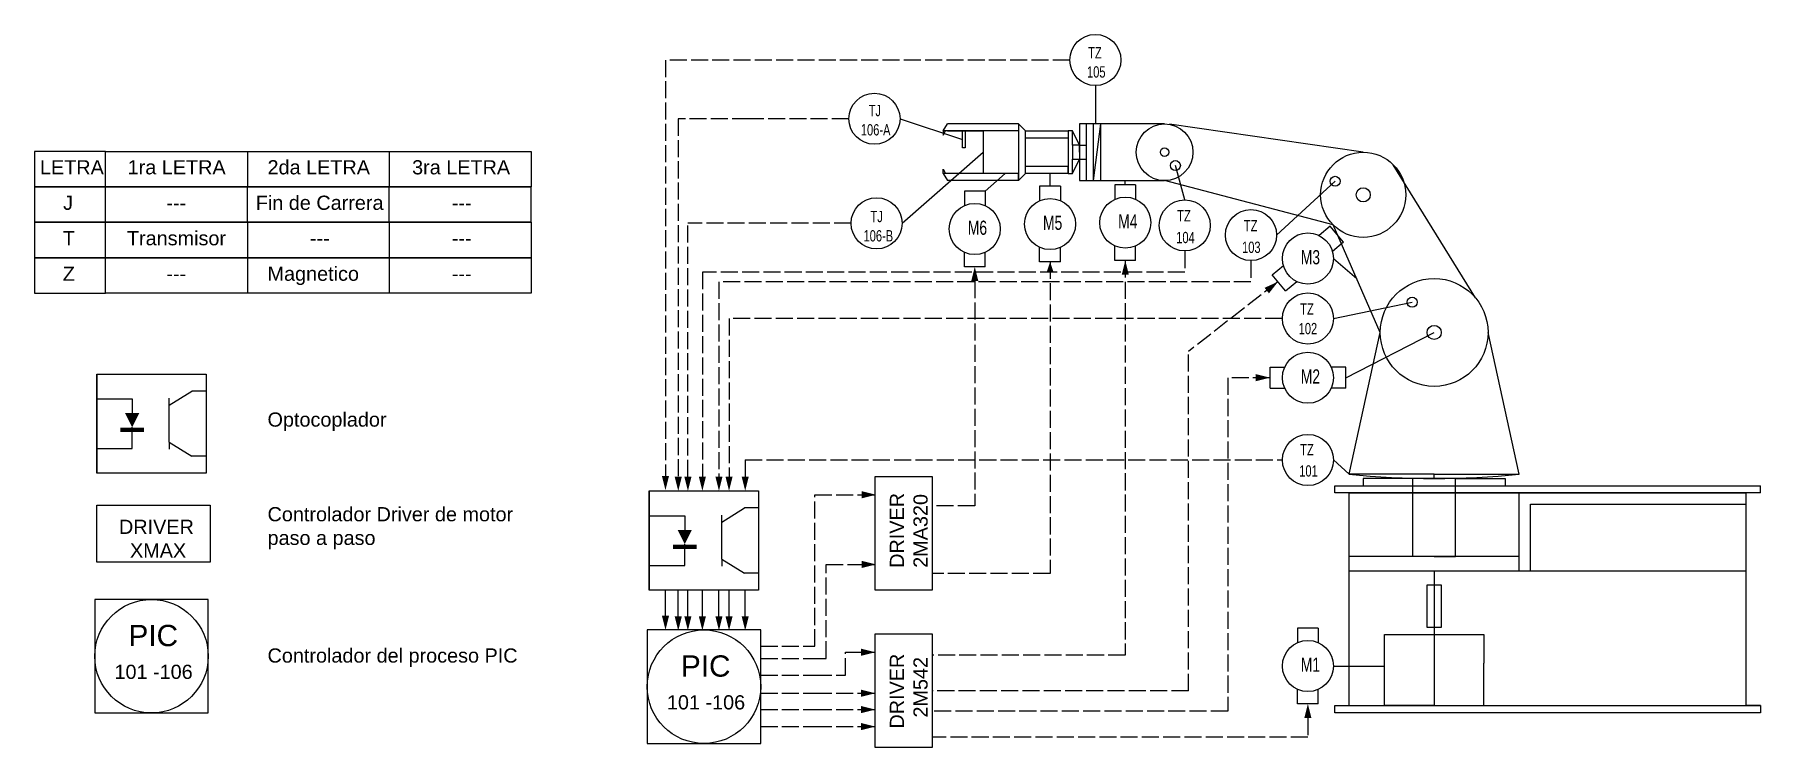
# Model space of a CAD drawing. Header units: inches. Extents: x 318 to 439, y -277 to -227.
import ezdxf

# ---------------------------------------------------------------- set-up
doc = ezdxf.new("R2010")
doc.units = ezdxf.units.IN
doc.header["$MEASUREMENT"] = 0
doc.linetypes.add('ACAD_ISO02W100', pattern=[15, 12, -3])
doc.layers.get('0').update_dxf_attribs({"true_color": 0xc2ced6})
doc.layers.add('Capa1', color=7, linetype='ACAD_ISO02W100', true_color=0x07edea)
doc.layers.add('Capa3', color=7, linetype='ACAD_ISO02W100', true_color=0x42f722)
doc.layers.add('Capa2', color=7, linetype='Continuous', lineweight=25, true_color=0xc2ced6)
doc.styles.get("Standard").update_dxf_attribs({"font": 'arial.ttf'})

msp = doc.modelspace()

# ---------------------------------------------------------------- linework, layer by layer
for p, q in [((322.57, -235.22), (317.57, -235.22)), ((317.57, -235.22), (317.57, -237.72)), ((322.57, -235.22), (352.57, -235.22)), ((322.57, -237.72), (322.57, -235.22)), ((322.57, -235.22), (332.57, -235.22)), ((332.57, -235.22), (332.57, -237.72)), ((332.57, -235.22), (342.57, -235.22)), ((342.57, -235.22), (342.57, -237.72)), ((352.57, -235.22), (352.57, -237.72)), ((317.57, -237.72), (322.57, -237.72)), ((322.57, -237.72), (317.57, -237.72)), ((317.57, -237.72), (317.57, -240.22)), ((352.57, -237.72), (317.57, -237.72)), ((352.57, -237.72), (322.57, -237.72)), ((322.57, -237.72), (352.57, -237.72)), ((322.57, -237.72), (332.57, -237.72)), ((322.57, -240.22), (322.57, -237.72)), ((332.57, -237.72), (342.57, -237.72)), ((332.57, -240.22), (332.57, -237.72)), ((342.57, -240.22), (342.57, -237.72)), ((352.57, -240.22), (352.57, -237.72)), ((317.57, -240.22), (322.57, -240.22)), ((322.57, -240.22), (317.57, -240.22)), ((317.57, -240.22), (317.57, -242.72)), ((352.57, -240.22), (322.57, -240.22)), ((322.57, -240.22), (352.57, -240.22)), ((322.57, -242.72), (322.57, -240.22)), ((322.57, -240.22), (332.57, -240.22)), ((332.57, -240.22), (332.57, -242.72)), ((332.57, -240.22), (342.57, -240.22)), ((342.57, -240.22), (342.57, -242.72)), ((352.57, -240.22), (352.57, -242.72)), ((317.57, -242.72), (322.57, -242.72)), ((317.57, -242.72), (322.57, -242.72)), ((322.57, -242.72), (317.57, -242.72)), ((317.57, -242.72), (317.57, -245.22)), ((352.57, -242.72), (322.57, -242.72)), ((352.57, -242.72), (322.57, -242.72)), ((322.57, -242.72), (352.57, -242.72)), ((322.57, -245.22), (322.57, -242.72)), ((322.57, -242.72), (332.57, -242.72)), ((332.57, -242.72), (332.57, -245.22)), ((332.57, -242.72), (342.57, -242.72)), ((342.57, -242.72), (342.57, -245.22)), ((352.57, -242.72), (352.57, -245.22)), ((317.57, -245.22), (322.57, -245.22)), ((352.57, -245.22), (322.57, -245.22)), ((414.72, -263.78), (414.72, -258.78)), ((410.22, -266.78), (410.22, -264.78)), ((409.22, -274.78), (409.22, -274.28)), ((409.22, -274.28), (410.22, -274.28))]:
    msp.add_line(p, q)
at = {"layer": 'Capa1', "ltscale": 0.1}
for p, q in [((390.54, -228.78), (362.04, -228.78)), ((362.04, -228.78), (362.04, -258.1)), ((367.94, -232.92), (362.94, -232.92)), ((362.94, -232.92), (362.94, -258.15)), ((374.97, -232.92), (367.94, -232.92)), ((375.12, -240.29), (363.62, -240.29)), ((363.62, -258.15), (363.62, -240.29)), ((398.64, -242.24), (398.64, -243.74)), ((403.31, -242.92), (403.31, -244.42)), ((398.64, -243.74), (364.64, -243.74)), ((364.64, -243.74), (364.64, -258.15)), ((403.31, -244.42), (365.81, -244.42)), ((365.81, -244.42), (365.81, -258.15)), ((405.52, -247), (366.52, -247)), ((366.52, -247), (366.52, -258.15)), ((367.66, -256.97), (405.52, -256.97)), ((367.66, -256.97), (367.66, -258.15))]:
    msp.add_line(p, q, dxfattribs=at)
at = {"layer": 'Capa1'}
for p, q in [((362.04, -267.95), (362.04, -266.15)), ((362.94, -267.99), (362.94, -266.15)), ((363.62, -267.99), (363.62, -266.15)), ((364.64, -267.99), (364.64, -266.15)), ((365.81, -267.99), (365.81, -266.15)), ((366.52, -267.99), (366.52, -266.15)), ((367.66, -267.99), (367.66, -266.15))]:
    msp.add_line(p, q, dxfattribs=at)
for points in [[(362.04, -258.1, 0.5, 0, 0), (362.04, -259.1, 0, 0, 0)], [(362.94, -258.15, 0.5, 0, 0), (362.94, -259.15, 0, 0, 0)], [(363.62, -258.15, 0.5, 0, 0), (363.62, -259.15, 0, 0, 0)], [(364.64, -258.15, 0.5, 0, 0), (364.64, -259.15, 0, 0, 0)], [(365.81, -258.15, 0.5, 0, 0), (365.81, -259.15, 0, 0, 0)], [(366.52, -258.15, 0.5, 0, 0), (366.52, -259.15, 0, 0, 0)], [(367.66, -258.15, 0.5, 0, 0), (367.66, -259.15, 0, 0, 0)], [(362.04, -267.95, 0.5, 0, 0), (362.04, -268.95, 0, 0, 0)], [(362.94, -267.99, 0.5, 0, 0), (362.94, -268.99, 0, 0, 0)], [(363.62, -267.99, 0.5, 0, 0), (363.62, -268.99, 0, 0, 0)], [(364.64, -267.99, 0.5, 0, 0), (364.64, -268.99, 0, 0, 0)], [(365.81, -267.99, 0.5, 0, 0), (365.81, -268.99, 0, 0, 0)], [(366.52, -267.99, 0.5, 0, 0), (366.52, -268.99, 0, 0, 0)], [(367.66, -267.99, 0.5, 0, 0), (367.66, -268.99, 0, 0, 0)]]:
    msp.add_lwpolyline(points, format="xyseb", dxfattribs=at)
at = {"layer": 'Capa2'}
for p, q in [((392.34, -230.58), (392.34, -233.28)), ((378.57, -232.92), (382.97, -234.38)), ((381.62, -233.78), (381.92, -233.28)), ((386.92, -233.28), (381.92, -233.28)), ((386.92, -233.28), (386.92, -237.28)), ((387.42, -233.78), (386.92, -233.28)), ((386.92, -233.28), (386.92, -233.78)), ((397.22, -233.28), (391.22, -233.28)), ((391.22, -233.28), (391.22, -237.28)), ((391.72, -237.28), (391.72, -233.28)), ((392.22, -237.28), (392.22, -233.28)), ((392.22, -237.28), (392.72, -233.28)), ((392.72, -237.28), (392.72, -233.28)), ((411.22, -235.28), (397.57, -233.31)), ((381.92, -233.78), (381.62, -233.78)), ((381.62, -233.78), (381.62, -234.08)), ((381.62, -234.08), (381.77, -233.78)), ((386.92, -233.78), (381.92, -233.78)), ((381.92, -233.78), (384.42, -233.78)), ((382.97, -234.98), (382.97, -233.78)), ((383.17, -233.78), (383.17, -234.98)), ((384.42, -233.78), (384.42, -236.78)), ((387.42, -236.78), (387.42, -233.78)), ((387.42, -233.78), (390.42, -233.78)), ((390.42, -234.28), (387.42, -234.28)), ((390.72, -233.78), (390.42, -233.78)), ((390.42, -233.78), (390.42, -236.78)), ((390.42, -233.78), (390.42, -234.28)), ((390.72, -234.78), (390.72, -233.78)), ((391.22, -234.78), (390.72, -233.78)), ((391.22, -234.78), (390.72, -234.78)), ((390.72, -234.78), (390.72, -235.78)), ((391.22, -235.28), (391.22, -234.78)), ((391.22, -234.78), (391.72, -234.78)), ((378.72, -240.29), (384.42, -235.28)), ((383.17, -234.98), (382.97, -234.98)), ((390.72, -235.78), (391.72, -235.78)), ((390.72, -236.78), (390.72, -235.78)), ((390.72, -236.78), (391.22, -235.78)), ((381.62, -236.78), (381.62, -236.48)), ((381.62, -236.48), (381.77, -236.78)), ((381.92, -236.78), (381.62, -236.78)), ((381.62, -236.78), (381.92, -237.28)), ((386.92, -236.78), (381.92, -236.78)), ((384.57, -238.02), (385.99, -236.78)), ((386.92, -237.28), (387.42, -236.78)), ((386.92, -237.28), (386.92, -236.78)), ((390.42, -236.28), (387.42, -236.28)), ((390.42, -236.78), (387.42, -236.78)), ((389.15, -237.67), (389.15, -236.78)), ((390.42, -236.78), (390.42, -236.28)), ((390.42, -236.78), (390.72, -236.78)), ((398.64, -238.64), (397.98, -236.22)), ((419.13, -245.53), (413.34, -236.16)), ((386.92, -237.28), (381.92, -237.28)), ((383.84, -238.02), (383.11, -238.02)), ((383.11, -238.02), (383.11, -239.05)), ((384.57, -238.02), (383.84, -238.02)), ((384.57, -238.02), (384.57, -239.05)), ((389.15, -237.67), (388.41, -237.67)), ((388.41, -237.67), (388.41, -238.69)), ((389.88, -237.67), (389.15, -237.67)), ((389.88, -237.67), (389.88, -238.69)), ((391.22, -237.28), (397.22, -237.28)), ((391.22, -237.28), (391.72, -237.28)), ((394.45, -237.57), (393.72, -237.57)), ((393.72, -237.57), (393.72, -238.59)), ((394.45, -237.57), (394.45, -237.28)), ((395.18, -237.57), (394.45, -237.57)), ((395.18, -237.57), (395.18, -238.59)), ((409.1, -240.4), (397.22, -237.28)), ((405.11, -241.12), (409.24, -237.33)), ((408.89, -240.49), (408.11, -241.15)), ((409.36, -241.05), (408.89, -240.49)), ((412.42, -247.98), (409.1, -240.4)), ((388.41, -243.01), (388.41, -241.98)), ((389.88, -243.01), (389.88, -241.98)), ((393.72, -242.91), (393.72, -241.88)), ((395.18, -242.91), (395.18, -241.88)), ((409.83, -241.61), (409.05, -242.27)), ((409.83, -241.61), (409.36, -241.05)), ((383.11, -243.36), (383.11, -242.34)), ((384.57, -243.36), (384.57, -242.34)), ((389.15, -243.01), (388.41, -243.01)), ((389.88, -243.01), (389.15, -243.01)), ((394.45, -242.91), (393.72, -242.91)), ((395.18, -242.91), (394.45, -242.91)), ((404.8, -243.92), (405.59, -243.26)), ((409.12, -242.77), (410.76, -244.19)), ((383.84, -243.36), (383.11, -243.36)), ((384.57, -243.36), (383.84, -243.36)), ((405.27, -244.48), (404.8, -243.92)), ((405.74, -245.04), (405.27, -244.48)), ((405.74, -245.04), (406.53, -244.38)), ((409.12, -247), (414.67, -245.85)), ((409.99, -251.17), (416.22, -247.98)), ((410.22, -257.98), (412.42, -247.98)), ((422.22, -257.98), (420.02, -247.98)), ((404.65, -251.17), (404.65, -250.43)), ((404.65, -250.43), (405.67, -250.43)), ((409.99, -250.43), (408.96, -250.43)), ((409.99, -251.17), (409.99, -250.43)), ((321.95, -250.91), (329.66, -250.91)), ((321.95, -257.91), (321.95, -250.91)), ((321.95, -250.91), (321.95, -254.41)), ((329.66, -250.91), (329.66, -257.91)), ((329.66, -250.91), (329.66, -252.11)), ((404.65, -251.9), (404.65, -251.17)), ((409.99, -251.9), (409.99, -251.17)), ((321.95, -252.66), (324.45, -252.66)), ((324.45, -252.66), (324.45, -253.66)), ((327.06, -253.11), (328.66, -252.11)), ((327.06, -253.11), (327.06, -252.61)), ((329.66, -252.11), (328.66, -252.11)), ((404.65, -251.9), (405.67, -251.9)), ((409.99, -251.9), (408.96, -251.9)), ((327.06, -255.71), (327.06, -253.11)), ((321.95, -254.41), (321.95, -257.91)), ((324.45, -254.84), (324.45, -254.66)), ((324.45, -256.16), (324.45, -254.84)), ((321.95, -256.16), (324.45, -256.16)), ((327.06, -255.71), (328.66, -256.71)), ((327.06, -255.71), (327.06, -256.21)), ((329.66, -257.91), (321.95, -257.91)), ((329.66, -256.71), (328.66, -256.71)), ((409.12, -256.97), (410.22, -257.98)), ((376.83, -266.14), (376.83, -258.14)), ((376.83, -258.14), (380.83, -258.14)), ((380.83, -258.14), (380.83, -266.14)), ((409.22, -259.28), (409.22, -258.78)), ((409.22, -258.78), (439.22, -258.78)), ((416.22, -257.98), (410.22, -257.98)), ((414.72, -258.28), (411.22, -258.28)), ((411.22, -258.28), (411.22, -258.78)), ((414.72, -258.78), (414.72, -258.28)), ((417.72, -258.28), (414.72, -258.28)), ((416.22, -258.28), (416.22, -257.98)), ((416.22, -257.98), (422.22, -257.98)), ((417.72, -263.78), (417.72, -258.28)), ((417.72, -258.28), (421.22, -258.28)), ((421.22, -258.28), (421.22, -258.78)), ((439.22, -259.28), (439.22, -258.78)), ((321.95, -264.16), (321.95, -260.16)), ((321.95, -260.16), (329.95, -260.16)), ((329.95, -260.16), (329.95, -264.16)), ((360.9, -259.15), (368.6, -259.15)), ((360.9, -266.15), (360.9, -259.15)), ((360.9, -259.15), (360.9, -262.65)), ((368.6, -259.15), (368.6, -266.15)), ((368.6, -259.15), (368.6, -260.35)), ((439.22, -259.28), (409.22, -259.28)), ((410.22, -274.28), (410.22, -259.28)), ((410.22, -259.28), (438.22, -259.28)), ((422.22, -263.78), (422.22, -259.28)), ((423.02, -264.78), (423.02, -260.08)), ((423.02, -260.08), (438.22, -260.08)), ((438.22, -274.28), (438.22, -259.28)), ((360.9, -260.9), (363.4, -260.9)), ((363.4, -260.9), (363.4, -261.9)), ((366, -261.35), (367.6, -260.35)), ((366, -261.35), (366, -260.85)), ((366, -263.95), (366, -261.35)), ((368.6, -260.35), (367.6, -260.35)), ((360.9, -262.65), (360.9, -266.15)), ((363.4, -263.09), (363.4, -262.9)), ((363.4, -264.4), (363.4, -263.09)), ((366, -263.95), (367.6, -264.95)), ((366, -263.95), (366, -264.45)), ((422.22, -263.78), (410.22, -263.78)), ((416.22, -263.78), (414.72, -263.78)), ((416.22, -263.78), (417.72, -263.78)), ((422.22, -264.78), (422.22, -263.78)), ((329.95, -264.16), (321.95, -264.16)), ((360.9, -264.4), (363.4, -264.4)), ((368.6, -264.95), (367.6, -264.95)), ((410.22, -264.78), (422.22, -264.78)), ((416.22, -264.78), (416.22, -274.28)), ((416.22, -264.78), (416.22, -265.78)), ((422.22, -264.78), (423.02, -264.78)), ((423.02, -264.78), (438.22, -264.78)), ((368.6, -266.15), (360.9, -266.15)), ((380.83, -266.14), (376.83, -266.14)), ((415.72, -268.78), (415.72, -265.78)), ((415.72, -265.78), (416.22, -265.78)), ((416.22, -265.78), (416.72, -265.78)), ((416.72, -265.78), (416.72, -268.78)), ((329.81, -266.8), (321.81, -266.8)), ((321.81, -266.8), (321.81, -274.8)), ((329.81, -270.8), (329.81, -266.8)), ((407.32, -268.82), (406.59, -268.82)), ((406.59, -268.82), (406.59, -269.84)), ((408.05, -268.82), (407.32, -268.82)), ((408.05, -268.82), (408.05, -269.84)), ((416.72, -268.78), (415.72, -268.78)), ((368.75, -268.95), (360.75, -268.95)), ((360.75, -268.95), (360.75, -276.95)), ((368.75, -272.95), (368.75, -268.95)), ((376.83, -277.23), (376.83, -269.23)), ((376.83, -269.23), (380.83, -269.23)), ((380.83, -269.23), (380.83, -277.23)), ((412.72, -271.28), (412.72, -269.28)), ((412.72, -269.28), (419.72, -269.28)), ((419.72, -269.28), (419.72, -271.28)), ((329.81, -274.8), (329.81, -270.8)), ((412.72, -274.28), (412.72, -271.28)), ((419.72, -274.28), (419.72, -271.28)), ((409.12, -271.49), (412.72, -271.49)), ((368.75, -276.95), (368.75, -272.95)), ((406.59, -274.16), (406.59, -273.13)), ((408.05, -274.16), (408.05, -273.13)), ((321.81, -274.8), (329.81, -274.8)), ((407.32, -274.16), (406.59, -274.16)), ((408.05, -274.16), (407.32, -274.16)), ((409.22, -274.28), (439.22, -274.28)), ((439.22, -274.78), (409.22, -274.78)), ((416.22, -274.28), (412.72, -274.28)), ((416.22, -274.28), (419.72, -274.28)), ((439.22, -274.28), (438.22, -274.28)), ((439.22, -274.28), (439.22, -274.78)), ((360.75, -276.95), (368.75, -276.95)), ((380.83, -277.23), (376.83, -277.23))]:
    msp.add_line(p, q, dxfattribs=at)
for points in [[(329.66, -250.91, 0.5, 0, 0), (329.66, -250.91, 0, 0, 0)], [(329.66, -250.91, 0.5, 0, 0), (329.66, -250.91, 0, 0, 0)], [(324.45, -253.66, 1, 0, 0), (324.45, -254.66, 0, 0, 0)], [(368.6, -259.15, 0.5, 0, 0), (368.6, -259.15, 0, 0, 0)], [(368.6, -259.15, 0.5, 0, 0), (368.6, -259.15, 0, 0, 0)], [(363.4, -261.9, 1, 0, 0), (363.4, -262.9, 0, 0, 0)]]:
    msp.add_lwpolyline(points, format="xyseb", dxfattribs=at)
for points in [[(329.66, -250.91, 0.5, 0, 0), (329.66, -250.91, 0, 0, 0)], [(368.6, -259.15, 0.5, 0, 0), (368.6, -259.15, 0, 0, 0)]]:
    msp.add_lwpolyline(points, format="xyseb", close=True, dxfattribs=at)
at = {"layer": 'Capa2', "const_width": 0.3}
for points in [[(323.62, -254.84), (325.28, -254.84)], [(362.57, -263.09), (364.23, -263.09)]]:
    msp.add_lwpolyline(points, dxfattribs=at)
at = {"layer": 'Capa2'}
for centre, radius in [((392.34, -228.78), 1.8), ((376.77, -232.92), 1.8), ((397.22, -235.28), 2), ((397.22, -235.28), 0.3), ((397.98, -236.22), 0.352), ((411.22, -238.28), 3), ((409.24, -237.33), 0.352), ((394.45, -240.24), 1.8), ((411.22, -238.28), 0.5), ((376.92, -240.29), 1.8), ((383.84, -240.69), 1.8), ((389.15, -240.34), 1.8), ((398.64, -240.44), 1.8), ((403.31, -241.12), 1.8), ((407.32, -242.77), 1.8), ((416.22, -247.98), 3.8), ((407.32, -247), 1.8), ((414.67, -245.85), 0.352), ((416.22, -247.98), 0.5), ((407.32, -251.17), 1.8), ((407.32, -256.97), 1.8), ((325.81, -270.8), 4), ((364.75, -272.95), 4), ((407.32, -271.49), 1.8)]:
    msp.add_circle(centre, radius, dxfattribs=at)
msp.add_arc((416.22, -198.13), 60.15, 264.2752, 275.7248, dxfattribs=at)
at = {"layer": 'Capa3'}
for p, q in [((389.15, -240.34), (389.15, -240.34)), ((405.52, -251.17), (405.52, -251.17))]:
    msp.add_line(p, q, dxfattribs=at)
at = {"layer": 'Capa3', "ltscale": 0.1}
for p, q in [((389.15, -243.01), (389.15, -264.96)), ((394.45, -242.91), (394.45, -270.72)), ((383.84, -244.36), (383.84, -260.2)), ((405.21, -244.41), (398.9, -249.32)), ((398.9, -273.23), (398.9, -249.32)), ((404.65, -251.17), (401.68, -251.17)), ((401.68, -251.17), (401.68, -274.67)), ((372.57, -270.1), (372.57, -259.42)), ((372.57, -259.42), (376.83, -259.42)), ((383.84, -260.2), (380.83, -260.2)), ((373.36, -270.95), (373.36, -264.33)), ((373.36, -264.33), (376.83, -264.33)), ((389.15, -264.96), (380.83, -264.96)), ((368.75, -270.1), (372.57, -270.1)), ((368.75, -270.95), (372.57, -270.95)), ((372.57, -270.95), (373.36, -270.95)), ((374.72, -272.13), (374.72, -270.52)), ((374.72, -270.52), (376.83, -270.52)), ((394.45, -270.72), (380.83, -270.72)), ((368.75, -272.13), (372.57, -272.13)), ((372.57, -272.13), (374.72, -272.13)), ((368.75, -273.41), (372.57, -273.41)), ((372.57, -273.41), (376.83, -273.41)), ((398.9, -273.23), (380.83, -273.23)), ((368.75, -274.56), (372.57, -274.56)), ((372.57, -274.56), (376.83, -274.56)), ((401.68, -274.67), (380.83, -274.67)), ((368.75, -275.76), (372.57, -275.76)), ((372.57, -275.76), (376.83, -275.76)), ((407.32, -275.16), (407.32, -276.51)), ((407.32, -276.51), (380.83, -276.51))]:
    msp.add_line(p, q, dxfattribs=at)
at = {"layer": 'Capa3'}
for points in [[(383.84, -244.36, 0.5, 0, 0), (383.84, -243.36, 0, 0, 0)], [(389.15, -243.74, 0.5, 0, 0), (389.15, -243.01, 0, 0, 0)], [(394.45, -243.91, 0.5, 0, 0), (394.45, -242.91, 0, 0, 0)], [(404.42, -245.03, 0.5, 0, 0), (405.21, -244.41, 0, 0, 0)], [(403.65, -251.17, 0.5, 0, 0), (404.65, -251.17, 0, 0, 0)], [(407.32, -275.16, 0.5, 0, 0), (407.32, -274.16, 0, 0, 0)]]:
    msp.add_lwpolyline(points, format="xyseb", dxfattribs=at)
at = {"layer": 'Capa3', "ltscale": 0.1}
for points in [[(375.87, -259.42, 0.5, 0, 0), (376.87, -259.42, 0, 0, 0)], [(375.87, -264.33, 0.5, 0, 0), (376.87, -264.33, 0, 0, 0)], [(375.83, -270.52, 0.5, 0, 0), (376.83, -270.52, 0, 0, 0)], [(375.83, -273.41, 0.5, 0, 0), (376.83, -273.41, 0, 0, 0)], [(375.83, -274.56, 0.5, 0, 0), (376.83, -274.56, 0, 0, 0)], [(375.83, -275.76, 0.5, 0, 0), (376.83, -275.76, 0, 0, 0)]]:
    msp.add_lwpolyline(points, format="xyseb", dxfattribs=at)

# ---------------------------------------------------------------- texts
at = {"attachment_point": 1}
for s, width, insert, char_height in [('{\\W0.7;TZ}', 5.1547, (391.83, -227.87), 0.8), ('{\\W0.7;105}', 5.1547, (391.75, -229.22), 0.8), ('{\\W0.7;TJ}', 5.1547, (376.36, -231.94), 0.8), ('{\\W0.7;106-A}', 5.1547, (375.81, -233.3), 0.8), ('LETRA', 2.7276, (317.95, -235.84), 1), ('1ra LETRA', 7.0685, (324.13, -235.84), 1), ('2da LETRA', 7.286, (333.99, -235.84), 1), ('3ra LETRA', 7.0085, (344.18, -235.84), 1), ('J', 2.7276, (319.58, -238.34), 1), ('Fin de Carrera', 9.0647, (333.16, -238.34), 1), ('---', 7.0685, (326.86, -238.34), 1), ('---', 7.286, (346.98, -238.34), 1), ('{\\W0.7;TJ}', 5.1547, (376.49, -239.41), 0.8), ('{\\W0.7;M4}', 5.1547, (393.95, -239.65), 1), ('{\\W0.7;TZ}', 5.1547, (398.11, -239.36), 0.8), ('T', 2.7276, (319.56, -240.84), 1), ('Transmisor', 7.0685, (324.08, -240.84), 1), ('{\\W0.7;106-B}', 5.1547, (376, -240.77), 0.8), ('{\\W0.7;M6}', 5.1547, (383.35, -240.1), 1), ('{\\W0.7;M5}', 5.1547, (388.65, -239.75), 1), ('{\\W0.7;104}', 5.1547, (398.04, -240.89), 0.8), ('{\\W0.7;TZ}', 5.1547, (402.81, -240.06), 0.8), ('---', 7.286, (336.98, -240.84), 1), ('---', 7.286, (346.98, -240.84), 1), ('{\\W0.7;103}', 5.1547, (402.68, -241.58), 0.8), ('Magnetico', 7.286, (333.99, -243.34), 1), ('{\\W0.7;M3}', 5.1547, (406.82, -242.18), 1), ('Z', 2.7276, (319.56, -243.34), 1), ('---', 7.0685, (326.86, -243.34), 1), ('---', 7.286, (346.98, -243.34), 1), ('{\\W0.7;TZ}', 5.1547, (406.78, -245.93), 0.8), ('{\\W0.7;102}', 5.1547, (406.67, -247.31), 0.8), ('{\\W0.7;M2}', 5.1547, (406.82, -250.58), 1), ('Optocoplador', 7.286, (333.99, -253.62), 1), ('{\\W0.7;TZ}', 5.1547, (406.78, -255.84), 0.8), ('{\\W0.7;101}', 5.1547, (406.71, -257.34), 0.8), ('Controlador Driver de motor paso a paso', 19.7393, (333.99, -260.29), 1), ('{\\H5x;DRIVER\\H1.5x;\\P\\H0.66667x;  XMAX}', 5.8111, (323.52, -261.18), 0.2), ('Controlador del proceso PIC', 19.7393, (333.99, -270.25), 1), ('{\\W0.7;M1}', 5.1547, (406.82, -270.9), 1)]:
    msp.add_mtext_dynamic_manual_height_columns(s, width=width, gutter_width=1, heights=[0], dxfattribs=dict(at, insert=insert, char_height=char_height))
at = {"char_height": 0.2, "attachment_point": 1, "rotation": 90}
for s, width, insert in [('{\\H5x;DRIVER\\H1.5x;\\P\\H0.66667x;2MA320}', 1.7363, (377.85, -264.57)), ('{\\H5x;DRIVER\\H1.5x;\\P\\H0.66667x;  2M542}', 5.5635, (377.85, -275.9))]:
    msp.add_mtext_dynamic_manual_height_columns(s, width=width, gutter_width=1, heights=[0], dxfattribs=dict(at, insert=insert))
at = {"layer": 'Capa2', "attachment_point": 1}
for s, insert, char_height in [('PIC', (324.19, -268.59), 1.5), ('PIC', (363.13, -270.74), 1.5), ('101 -106', (323.2, -271.4), 1), ('101 -106', (362.14, -273.55), 1)]:
    msp.add_mtext_dynamic_manual_height_columns(s, width=5.6957, gutter_width=1, heights=[0], dxfattribs=dict(at, insert=insert, char_height=char_height))

doc.saveas('drawing.dxf')
